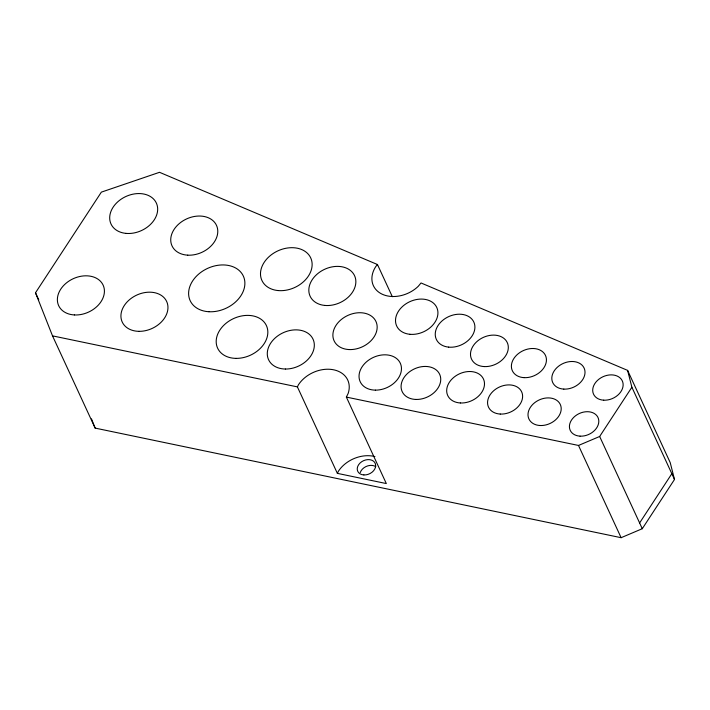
<?xml version="1.0" encoding="UTF-8"?>
<svg xmlns="http://www.w3.org/2000/svg" width="710" height="710" viewBox="0 0 710 710"><rect width="100%" height="100%" fill="white"/><g stroke="black" fill="none" stroke-linecap="round" stroke-linejoin="round"><path stroke-width="1.06" d="M297.401 386.888L298.457 384.74A28.471 21.353 -24.8 0 1 332.83 369.644A28.471 21.353 -24.8 0 1 348.175 393.402L346.365 397.085L386.32 483.563L337.365 473.357L297.401 386.888L52.513 335.865L35.5 292.777L101.352 192.135L159.528 172.308L377.463 264.528L392.328 296.709M337.365 473.357L338.413 471.209A28.471 21.353 -24.8 0 1 374.933 456.583M346.365 397.085L578.499 445.454L599.657 436.481L631.882 387.234L627.604 370.38L421.03 282.97L418.217 286.343A28.471 21.353 -24.8 0 1 382.184 294.206A28.471 21.353 -24.8 0 1 375.821 266.498L377.463 264.528M639.612 522.959L671.837 473.703M52.513 335.865L95.14 428.103L621.117 537.692L642.275 528.719L674.5 479.472L670.222 462.618L627.604 370.38M631.882 387.234L674.5 479.472M599.657 436.481L642.275 528.719M578.499 445.454L621.117 537.692M35.5 292.777L38.739 299.789M91.492 418.873L95.14 428.103M360.245 472.567A9.603 7.206 -24.8 0 1 375.759 466.647M363.893 474.946A9.603 7.206 -24.8 0 0 375.404 463.861A9.603 7.206 -24.8 0 0 360.05 463.035A9.603 7.206 -24.8 0 0 363.893 474.946M125.936 233.377A24.965 18.726 -24.8 0 0 157.221 205.518A24.965 18.726 -24.8 0 0 117.895 201.702A24.965 18.726 -24.8 0 0 125.936 233.377M74.381 314.947A24.486 18.371 -24.8 0 0 103.731 286.68A24.486 18.371 -24.8 0 0 64.575 284.568A24.486 18.371 -24.8 0 0 74.381 314.947M187.733 255.165A24.486 18.371 -24.8 0 0 217.091 226.898A24.486 18.371 -24.8 0 0 177.935 224.786A24.486 18.371 -24.8 0 0 187.733 255.165M139.018 331.339A24.486 18.371 -24.8 0 0 166.974 302.203A24.486 18.371 -24.8 0 0 127.321 301.732A24.486 18.371 -24.8 0 0 139.018 331.339M208.953 311.734A29.287 21.966 -24.8 0 0 244.062 277.93A29.287 21.966 -24.8 0 0 197.229 275.409A29.287 21.966 -24.8 0 0 208.953 311.734M277.965 290.55A26.891 20.173 -24.8 0 0 311.654 260.552A26.891 20.173 -24.8 0 0 269.312 256.443A26.891 20.173 -24.8 0 0 277.965 290.55M236.057 358.381A26.891 20.173 -24.8 0 0 266.756 326.396A26.891 20.173 -24.8 0 0 223.215 325.872A26.891 20.173 -24.8 0 0 236.057 358.381M324.736 305.424A24.486 18.371 -24.8 0 0 355.417 278.098A24.486 18.371 -24.8 0 0 316.855 274.362A24.486 18.371 -24.8 0 0 324.736 305.424M285.385 369.031A24.486 18.371 -24.8 0 0 313.341 339.895A24.486 18.371 -24.8 0 0 273.687 339.416A24.486 18.371 -24.8 0 0 285.385 369.031M348.894 349.551A23.048 17.288 -24.8 0 0 376.522 322.952A23.048 17.288 -24.8 0 0 339.664 320.964A23.048 17.288 -24.8 0 0 348.894 349.551M409.865 334.286A22.09 16.57 -24.8 0 0 437.537 309.64A22.09 16.57 -24.8 0 0 402.756 306.267A22.09 16.57 -24.8 0 0 409.865 334.286M375.359 390.136A22.09 16.57 -24.8 0 0 400.573 363.857A22.09 16.57 -24.8 0 0 364.807 363.431A22.09 16.57 -24.8 0 0 375.359 390.136M416.335 399.455A20.643 15.487 -24.8 0 0 439.907 374.889A20.643 15.487 -24.8 0 0 406.475 374.489A20.643 15.487 -24.8 0 0 416.335 399.455M448.667 347.128A20.643 15.487 -24.8 0 0 474.537 324.088A20.643 15.487 -24.8 0 0 442.019 320.938A20.643 15.487 -24.8 0 0 448.667 347.128M484.167 366.573A19.685 14.768 -24.8 0 0 507.765 343.853A19.685 14.768 -24.8 0 0 476.286 342.149A19.685 14.768 -24.8 0 0 484.167 366.573M460.346 402.969A19.685 14.768 -24.8 0 0 483.945 380.249A19.685 14.768 -24.8 0 0 452.465 378.554A19.685 14.768 -24.8 0 0 460.346 402.969M524.051 377.649A18.247 13.685 -24.8 0 0 545.928 356.589A18.247 13.685 -24.8 0 0 516.756 355.018A18.247 13.685 -24.8 0 0 524.051 377.649M500.239 414.054A18.247 13.685 -24.8 0 0 522.107 392.994A18.247 13.685 -24.8 0 0 492.935 391.414A18.247 13.685 -24.8 0 0 500.239 414.054M539.999 425.512A17.288 12.966 -24.8 0 0 560.722 405.561A17.288 12.966 -24.8 0 0 533.086 404.07A17.288 12.966 -24.8 0 0 539.999 425.512M580.034 436.153A15.3 11.484 -24.8 0 0 598.379 418.492A15.3 11.484 -24.8 0 0 573.911 417.169A15.3 11.484 -24.8 0 0 580.034 436.153M563.82 389.107A17.288 12.966 -24.8 0 0 584.534 369.156A17.288 12.966 -24.8 0 0 556.897 367.665A17.288 12.966 -24.8 0 0 563.82 389.107M603.704 400.183A15.842 11.884 -24.8 0 0 622.697 381.9A15.842 11.884 -24.8 0 0 597.367 380.533A15.842 11.884 -24.8 0 0 603.704 400.183"/></g></svg>
